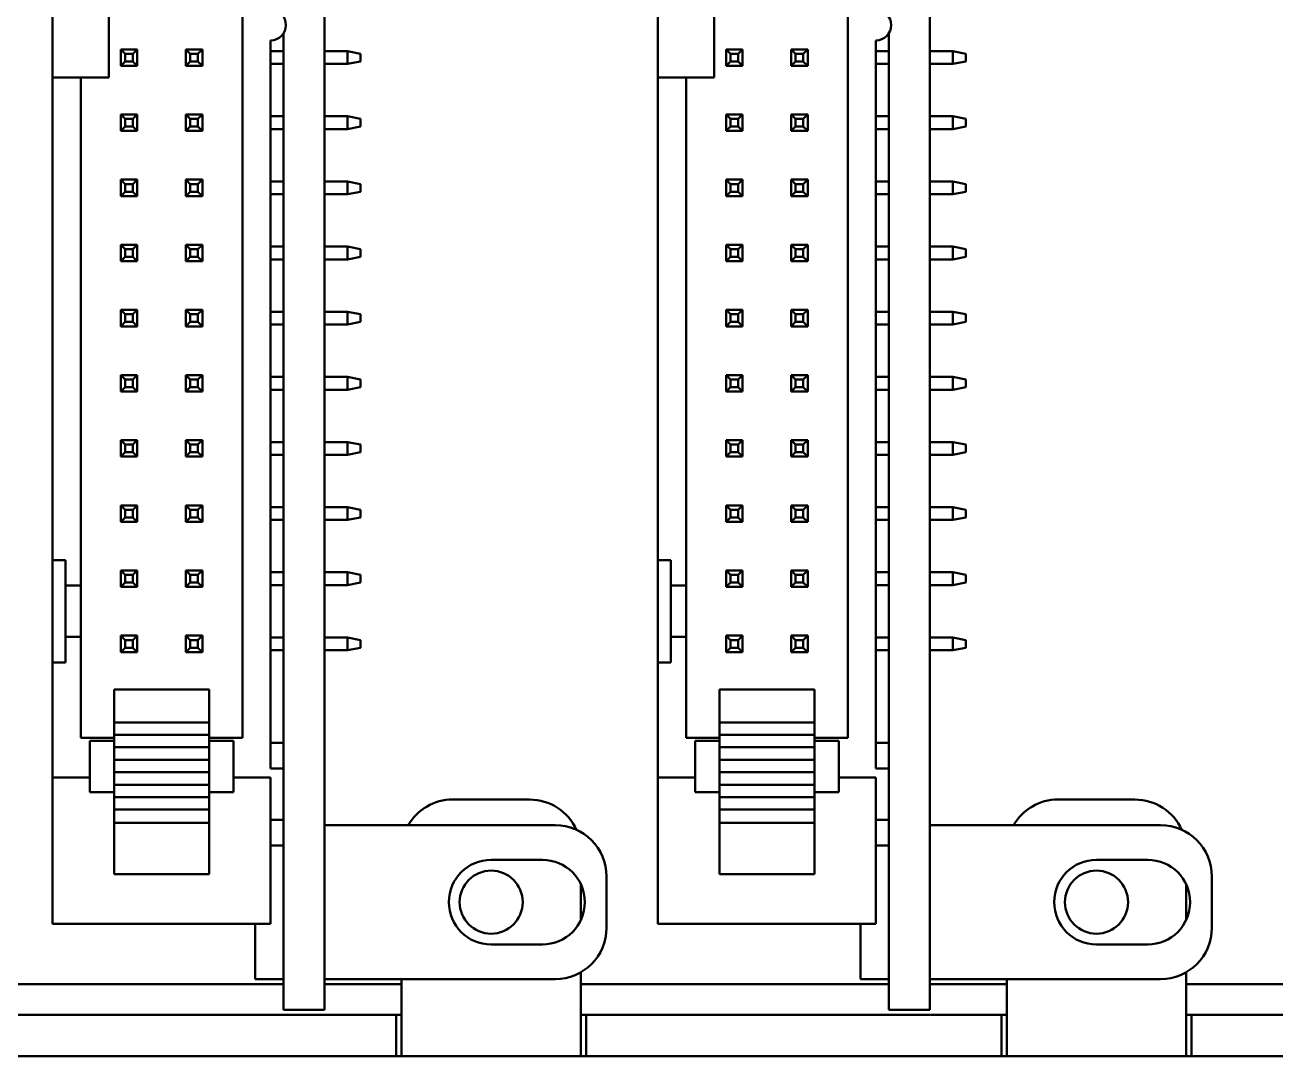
# Model space of a CAD drawing. Header units: millimetres. Extents: x 3100 to 5091, y 868 to 1900.
# Drawn here: x 3394.07 to 3442.8, y 1598.43 to 1638.63 of the extents above; entities that cross this region are included whole.
import ezdxf

# ---------------------------------------------------------------- set-up
doc = ezdxf.new("R2010")
doc.units = ezdxf.units.MM
doc.header["$LTSCALE"] = 1.8
doc.layers.add('외형선(ISO)', color=7, linetype='Continuous', lineweight=50)

msp = doc.modelspace()

# ---------------------------------------------------------------- linework, layer by layer
at = {"layer": '외형선(ISO)'}
for p, q in [((3405.74, 1690.226), (3405.74, 1600.226)), ((3429.34, 1690.226), (3429.34, 1600.226)), ((3402.54, 1664.426), (3402.54, 1612.826)), ((3426.14, 1664.426), (3426.14, 1612.826)), ((3397.34, 1640.676), (3397.34, 1636.576)), ((3420.94, 1640.676), (3420.94, 1636.576)), ((3395.14, 1640.176), (3395.14, 1637.076)), ((3418.74, 1640.176), (3418.74, 1637.076)), ((3403.64, 1638.026), (3403.64, 1612.826)), ((3404.14, 1609.636), (3404.14, 1638.295)), ((3427.24, 1638.026), (3427.24, 1612.826)), ((3427.74, 1609.636), (3427.74, 1638.295)), ((3397.8, 1637.676), (3398.44, 1637.676)), ((3397.97, 1637.506), (3397.8, 1637.676)), ((3397.8, 1637.676), (3397.8, 1637.036)), ((3397.97, 1637.506), (3398.27, 1637.506)), ((3397.97, 1637.206), (3397.97, 1637.506)), ((3398.44, 1637.676), (3398.27, 1637.506)), ((3398.27, 1637.206), (3398.27, 1637.506)), ((3398.44, 1637.036), (3398.44, 1637.676)), ((3400.51, 1637.506), (3400.34, 1637.676)), ((3400.98, 1637.676), (3400.34, 1637.676)), ((3400.34, 1637.676), (3400.34, 1637.036)), ((3400.51, 1637.506), (3400.81, 1637.506)), ((3400.51, 1637.206), (3400.51, 1637.506)), ((3400.98, 1637.676), (3400.81, 1637.506)), ((3400.81, 1637.506), (3400.81, 1637.206)), ((3400.98, 1637.036), (3400.98, 1637.676)), ((3403.64, 1637.606), (3404.14, 1637.606)), ((3405.74, 1637.606), (3406.64, 1637.606)), ((3407.14, 1637.506), (3406.64, 1637.606)), ((3406.64, 1637.106), (3406.64, 1637.606)), ((3407.14, 1637.506), (3407.14, 1637.206)), ((3421.4, 1637.676), (3422.04, 1637.676)), ((3421.57, 1637.506), (3421.4, 1637.676)), ((3421.4, 1637.676), (3421.4, 1637.036)), ((3421.57, 1637.506), (3421.87, 1637.506)), ((3421.57, 1637.206), (3421.57, 1637.506)), ((3422.04, 1637.676), (3421.87, 1637.506)), ((3421.87, 1637.206), (3421.87, 1637.506)), ((3422.04, 1637.036), (3422.04, 1637.676)), ((3424.11, 1637.506), (3423.94, 1637.676)), ((3424.58, 1637.676), (3423.94, 1637.676)), ((3423.94, 1637.676), (3423.94, 1637.036)), ((3424.11, 1637.506), (3424.41, 1637.506)), ((3424.11, 1637.206), (3424.11, 1637.506)), ((3424.58, 1637.676), (3424.41, 1637.506)), ((3424.41, 1637.506), (3424.41, 1637.206)), ((3424.58, 1637.036), (3424.58, 1637.676)), ((3427.24, 1637.606), (3427.74, 1637.606)), ((3429.34, 1637.606), (3430.24, 1637.606)), ((3430.74, 1637.506), (3430.24, 1637.606)), ((3430.24, 1637.106), (3430.24, 1637.606)), ((3430.74, 1637.506), (3430.74, 1637.206)), ((3395.14, 1636.576), (3395.14, 1637.076)), ((3397.97, 1637.206), (3397.8, 1637.036)), ((3397.8, 1637.036), (3398.44, 1637.036)), ((3397.97, 1637.206), (3398.27, 1637.206)), ((3398.44, 1637.036), (3398.27, 1637.206)), ((3400.51, 1637.206), (3400.34, 1637.036)), ((3400.98, 1637.036), (3400.34, 1637.036)), ((3400.51, 1637.206), (3400.81, 1637.206)), ((3400.98, 1637.036), (3400.81, 1637.206)), ((3403.64, 1637.106), (3404.14, 1637.106)), ((3405.74, 1637.106), (3406.64, 1637.106)), ((3406.64, 1637.106), (3407.14, 1637.206)), ((3418.74, 1636.576), (3418.74, 1637.076)), ((3421.57, 1637.206), (3421.4, 1637.036)), ((3421.4, 1637.036), (3422.04, 1637.036)), ((3421.57, 1637.206), (3421.87, 1637.206)), ((3422.04, 1637.036), (3421.87, 1637.206)), ((3424.11, 1637.206), (3423.94, 1637.036)), ((3424.58, 1637.036), (3423.94, 1637.036)), ((3424.11, 1637.206), (3424.41, 1637.206)), ((3424.58, 1637.036), (3424.41, 1637.206)), ((3427.24, 1637.106), (3427.74, 1637.106)), ((3429.34, 1637.106), (3430.24, 1637.106)), ((3430.24, 1637.106), (3430.74, 1637.206)), ((3395.14, 1636.076), (3395.14, 1636.576)), ((3395.14, 1636.576), (3396.24, 1636.576)), ((3396.24, 1636.576), (3397.34, 1636.576)), ((3396.24, 1636.076), (3396.24, 1636.576)), ((3418.74, 1636.076), (3418.74, 1636.576)), ((3418.74, 1636.576), (3419.84, 1636.576)), ((3419.84, 1636.576), (3420.94, 1636.576)), ((3419.84, 1636.076), (3419.84, 1636.576)), ((3395.14, 1636.076), (3395.14, 1617.766)), ((3396.24, 1616.766), (3396.24, 1636.076)), ((3418.74, 1636.076), (3418.74, 1617.766)), ((3419.84, 1616.766), (3419.84, 1636.076)), ((3398.44, 1635.136), (3397.8, 1635.136)), ((3397.97, 1634.966), (3397.8, 1635.136)), ((3397.8, 1635.136), (3397.8, 1634.496)), ((3398.44, 1635.136), (3398.27, 1634.966)), ((3398.44, 1634.496), (3398.44, 1635.136)), ((3400.34, 1634.496), (3400.34, 1635.136)), ((3400.34, 1635.136), (3400.51, 1634.966)), ((3400.98, 1635.136), (3400.34, 1635.136)), ((3400.81, 1634.966), (3400.98, 1635.136)), ((3400.98, 1634.496), (3400.98, 1635.136)), ((3403.64, 1635.066), (3404.14, 1635.066)), ((3405.74, 1635.066), (3406.64, 1635.066)), ((3407.14, 1634.966), (3406.64, 1635.066)), ((3406.64, 1634.566), (3406.64, 1635.066)), ((3422.04, 1635.136), (3421.4, 1635.136)), ((3421.57, 1634.966), (3421.4, 1635.136)), ((3421.4, 1635.136), (3421.4, 1634.496)), ((3422.04, 1635.136), (3421.87, 1634.966)), ((3422.04, 1634.496), (3422.04, 1635.136)), ((3423.94, 1634.496), (3423.94, 1635.136)), ((3423.94, 1635.136), (3424.11, 1634.966)), ((3424.58, 1635.136), (3423.94, 1635.136)), ((3424.41, 1634.966), (3424.58, 1635.136)), ((3424.58, 1634.496), (3424.58, 1635.136)), ((3427.24, 1635.066), (3427.74, 1635.066)), ((3429.34, 1635.066), (3430.24, 1635.066)), ((3430.74, 1634.966), (3430.24, 1635.066)), ((3430.24, 1634.566), (3430.24, 1635.066)), ((3397.97, 1634.666), (3397.8, 1634.496)), ((3397.97, 1634.966), (3398.27, 1634.966)), ((3397.97, 1634.666), (3397.97, 1634.966)), ((3397.97, 1634.666), (3398.27, 1634.666)), ((3398.27, 1634.966), (3398.27, 1634.666)), ((3398.44, 1634.496), (3398.27, 1634.666)), ((3400.51, 1634.666), (3400.34, 1634.496)), ((3400.51, 1634.666), (3400.51, 1634.966)), ((3400.81, 1634.966), (3400.51, 1634.966)), ((3400.51, 1634.666), (3400.81, 1634.666)), ((3400.81, 1634.666), (3400.81, 1634.966)), ((3400.98, 1634.496), (3400.81, 1634.666)), ((3406.64, 1634.566), (3407.14, 1634.666)), ((3407.14, 1634.966), (3407.14, 1634.666)), ((3421.57, 1634.666), (3421.4, 1634.496)), ((3421.57, 1634.966), (3421.87, 1634.966)), ((3421.57, 1634.666), (3421.57, 1634.966)), ((3421.57, 1634.666), (3421.87, 1634.666)), ((3421.87, 1634.966), (3421.87, 1634.666)), ((3422.04, 1634.496), (3421.87, 1634.666)), ((3424.11, 1634.666), (3423.94, 1634.496)), ((3424.11, 1634.666), (3424.11, 1634.966)), ((3424.41, 1634.966), (3424.11, 1634.966)), ((3424.11, 1634.666), (3424.41, 1634.666)), ((3424.41, 1634.666), (3424.41, 1634.966)), ((3424.58, 1634.496), (3424.41, 1634.666)), ((3430.24, 1634.566), (3430.74, 1634.666)), ((3430.74, 1634.966), (3430.74, 1634.666)), ((3397.8, 1634.496), (3398.44, 1634.496)), ((3400.98, 1634.496), (3400.34, 1634.496)), ((3403.64, 1634.566), (3404.14, 1634.566)), ((3405.74, 1634.566), (3406.64, 1634.566)), ((3421.4, 1634.496), (3422.04, 1634.496)), ((3424.58, 1634.496), (3423.94, 1634.496)), ((3427.24, 1634.566), (3427.74, 1634.566)), ((3429.34, 1634.566), (3430.24, 1634.566)), ((3398.44, 1632.596), (3397.8, 1632.596)), ((3397.97, 1632.426), (3397.8, 1632.596)), ((3397.8, 1632.596), (3397.8, 1631.956)), ((3397.97, 1632.426), (3398.27, 1632.426)), ((3397.97, 1632.126), (3397.97, 1632.426)), ((3398.44, 1632.596), (3398.27, 1632.426)), ((3398.27, 1632.426), (3398.27, 1632.126)), ((3398.44, 1631.956), (3398.44, 1632.596)), ((3400.34, 1631.956), (3400.34, 1632.596)), ((3400.34, 1632.596), (3400.51, 1632.426)), ((3400.98, 1632.596), (3400.34, 1632.596)), ((3400.51, 1632.126), (3400.51, 1632.426)), ((3400.81, 1632.426), (3400.51, 1632.426)), ((3400.81, 1632.426), (3400.98, 1632.596)), ((3400.81, 1632.126), (3400.81, 1632.426)), ((3400.98, 1631.956), (3400.98, 1632.596)), ((3403.64, 1632.526), (3404.14, 1632.526)), ((3405.74, 1632.526), (3406.64, 1632.526)), ((3407.14, 1632.426), (3406.64, 1632.526)), ((3406.64, 1632.026), (3406.64, 1632.526)), ((3407.14, 1632.426), (3407.14, 1632.126)), ((3422.04, 1632.596), (3421.4, 1632.596)), ((3421.57, 1632.426), (3421.4, 1632.596)), ((3421.4, 1632.596), (3421.4, 1631.956)), ((3421.57, 1632.426), (3421.87, 1632.426)), ((3421.57, 1632.126), (3421.57, 1632.426)), ((3422.04, 1632.596), (3421.87, 1632.426)), ((3421.87, 1632.426), (3421.87, 1632.126)), ((3422.04, 1631.956), (3422.04, 1632.596)), ((3423.94, 1631.956), (3423.94, 1632.596)), ((3423.94, 1632.596), (3424.11, 1632.426)), ((3424.58, 1632.596), (3423.94, 1632.596)), ((3424.11, 1632.126), (3424.11, 1632.426)), ((3424.41, 1632.426), (3424.11, 1632.426)), ((3424.41, 1632.426), (3424.58, 1632.596)), ((3424.41, 1632.126), (3424.41, 1632.426)), ((3424.58, 1631.956), (3424.58, 1632.596)), ((3427.24, 1632.526), (3427.74, 1632.526)), ((3429.34, 1632.526), (3430.24, 1632.526)), ((3430.74, 1632.426), (3430.24, 1632.526)), ((3430.24, 1632.026), (3430.24, 1632.526)), ((3430.74, 1632.426), (3430.74, 1632.126)), ((3397.97, 1632.126), (3397.8, 1631.956)), ((3397.8, 1631.956), (3398.44, 1631.956)), ((3397.97, 1632.126), (3398.27, 1632.126)), ((3398.44, 1631.956), (3398.27, 1632.126)), ((3400.51, 1632.126), (3400.34, 1631.956)), ((3400.98, 1631.956), (3400.34, 1631.956)), ((3400.51, 1632.126), (3400.81, 1632.126)), ((3400.98, 1631.956), (3400.81, 1632.126)), ((3403.64, 1632.026), (3404.14, 1632.026)), ((3405.74, 1632.026), (3406.64, 1632.026)), ((3406.64, 1632.026), (3407.14, 1632.126)), ((3421.57, 1632.126), (3421.4, 1631.956)), ((3421.4, 1631.956), (3422.04, 1631.956)), ((3421.57, 1632.126), (3421.87, 1632.126)), ((3422.04, 1631.956), (3421.87, 1632.126)), ((3424.11, 1632.126), (3423.94, 1631.956)), ((3424.58, 1631.956), (3423.94, 1631.956)), ((3424.11, 1632.126), (3424.41, 1632.126)), ((3424.58, 1631.956), (3424.41, 1632.126)), ((3427.24, 1632.026), (3427.74, 1632.026)), ((3429.34, 1632.026), (3430.24, 1632.026)), ((3430.24, 1632.026), (3430.74, 1632.126)), ((3398.44, 1630.056), (3397.8, 1630.056)), ((3397.97, 1629.886), (3397.8, 1630.056)), ((3397.8, 1630.056), (3397.8, 1629.416)), ((3397.97, 1629.886), (3398.27, 1629.886)), ((3397.97, 1629.586), (3397.97, 1629.886)), ((3398.44, 1630.056), (3398.27, 1629.886)), ((3398.27, 1629.886), (3398.27, 1629.586)), ((3398.44, 1629.416), (3398.44, 1630.056)), ((3400.34, 1629.416), (3400.34, 1630.056)), ((3400.34, 1630.056), (3400.51, 1629.886)), ((3400.98, 1630.056), (3400.34, 1630.056)), ((3400.51, 1629.586), (3400.51, 1629.886)), ((3400.81, 1629.886), (3400.51, 1629.886)), ((3400.81, 1629.886), (3400.98, 1630.056)), ((3400.81, 1629.586), (3400.81, 1629.886)), ((3400.98, 1629.416), (3400.98, 1630.056)), ((3403.64, 1629.986), (3404.14, 1629.986)), ((3405.74, 1629.986), (3406.64, 1629.986)), ((3407.14, 1629.886), (3406.64, 1629.986)), ((3406.64, 1629.486), (3406.64, 1629.986)), ((3407.14, 1629.886), (3407.14, 1629.586)), ((3422.04, 1630.056), (3421.4, 1630.056)), ((3421.57, 1629.886), (3421.4, 1630.056)), ((3421.4, 1630.056), (3421.4, 1629.416)), ((3421.57, 1629.886), (3421.87, 1629.886)), ((3421.57, 1629.586), (3421.57, 1629.886)), ((3422.04, 1630.056), (3421.87, 1629.886)), ((3421.87, 1629.886), (3421.87, 1629.586)), ((3422.04, 1629.416), (3422.04, 1630.056)), ((3423.94, 1629.416), (3423.94, 1630.056)), ((3423.94, 1630.056), (3424.11, 1629.886)), ((3424.58, 1630.056), (3423.94, 1630.056)), ((3424.11, 1629.586), (3424.11, 1629.886)), ((3424.41, 1629.886), (3424.11, 1629.886)), ((3424.41, 1629.886), (3424.58, 1630.056)), ((3424.41, 1629.586), (3424.41, 1629.886)), ((3424.58, 1629.416), (3424.58, 1630.056)), ((3427.24, 1629.986), (3427.74, 1629.986)), ((3429.34, 1629.986), (3430.24, 1629.986)), ((3430.74, 1629.886), (3430.24, 1629.986)), ((3430.24, 1629.486), (3430.24, 1629.986)), ((3430.74, 1629.886), (3430.74, 1629.586)), ((3397.97, 1629.586), (3397.8, 1629.416)), ((3397.8, 1629.416), (3398.44, 1629.416)), ((3397.97, 1629.586), (3398.27, 1629.586)), ((3398.44, 1629.416), (3398.27, 1629.586)), ((3400.51, 1629.586), (3400.34, 1629.416)), ((3400.98, 1629.416), (3400.34, 1629.416)), ((3400.51, 1629.586), (3400.81, 1629.586)), ((3400.98, 1629.416), (3400.81, 1629.586)), ((3403.64, 1629.486), (3404.14, 1629.486)), ((3405.74, 1629.486), (3406.64, 1629.486)), ((3406.64, 1629.486), (3407.14, 1629.586)), ((3421.57, 1629.586), (3421.4, 1629.416)), ((3421.4, 1629.416), (3422.04, 1629.416)), ((3421.57, 1629.586), (3421.87, 1629.586)), ((3422.04, 1629.416), (3421.87, 1629.586)), ((3424.11, 1629.586), (3423.94, 1629.416)), ((3424.58, 1629.416), (3423.94, 1629.416)), ((3424.11, 1629.586), (3424.41, 1629.586)), ((3424.58, 1629.416), (3424.41, 1629.586)), ((3427.24, 1629.486), (3427.74, 1629.486)), ((3429.34, 1629.486), (3430.24, 1629.486)), ((3430.24, 1629.486), (3430.74, 1629.586)), ((3398.44, 1627.516), (3397.8, 1627.516)), ((3397.97, 1627.346), (3397.8, 1627.516)), ((3397.8, 1627.516), (3397.8, 1626.876)), ((3397.97, 1627.346), (3398.27, 1627.346)), ((3397.97, 1627.046), (3397.97, 1627.346)), ((3398.44, 1627.516), (3398.27, 1627.346)), ((3398.27, 1627.346), (3398.27, 1627.046)), ((3398.44, 1626.876), (3398.44, 1627.516)), ((3400.34, 1626.876), (3400.34, 1627.516)), ((3400.34, 1627.516), (3400.51, 1627.346)), ((3400.98, 1627.516), (3400.34, 1627.516)), ((3400.51, 1627.046), (3400.51, 1627.346)), ((3400.81, 1627.346), (3400.51, 1627.346)), ((3400.81, 1627.346), (3400.98, 1627.516)), ((3400.81, 1627.046), (3400.81, 1627.346)), ((3400.98, 1626.876), (3400.98, 1627.516)), ((3403.64, 1627.446), (3404.14, 1627.446)), ((3405.74, 1627.446), (3406.64, 1627.446)), ((3407.14, 1627.346), (3406.64, 1627.446)), ((3406.64, 1626.946), (3406.64, 1627.446)), ((3407.14, 1627.346), (3407.14, 1627.046)), ((3422.04, 1627.516), (3421.4, 1627.516)), ((3421.57, 1627.346), (3421.4, 1627.516)), ((3421.4, 1627.516), (3421.4, 1626.876)), ((3421.57, 1627.346), (3421.87, 1627.346)), ((3421.57, 1627.046), (3421.57, 1627.346)), ((3422.04, 1627.516), (3421.87, 1627.346)), ((3421.87, 1627.346), (3421.87, 1627.046)), ((3422.04, 1626.876), (3422.04, 1627.516)), ((3423.94, 1626.876), (3423.94, 1627.516)), ((3423.94, 1627.516), (3424.11, 1627.346)), ((3424.58, 1627.516), (3423.94, 1627.516)), ((3424.11, 1627.046), (3424.11, 1627.346)), ((3424.41, 1627.346), (3424.11, 1627.346)), ((3424.41, 1627.346), (3424.58, 1627.516)), ((3424.41, 1627.046), (3424.41, 1627.346)), ((3424.58, 1626.876), (3424.58, 1627.516)), ((3427.24, 1627.446), (3427.74, 1627.446)), ((3429.34, 1627.446), (3430.24, 1627.446)), ((3430.74, 1627.346), (3430.24, 1627.446)), ((3430.24, 1626.946), (3430.24, 1627.446)), ((3430.74, 1627.346), (3430.74, 1627.046)), ((3397.97, 1627.046), (3397.8, 1626.876)), ((3397.8, 1626.876), (3398.44, 1626.876)), ((3397.97, 1627.046), (3398.27, 1627.046)), ((3398.44, 1626.876), (3398.27, 1627.046)), ((3400.51, 1627.046), (3400.34, 1626.876)), ((3400.98, 1626.876), (3400.34, 1626.876)), ((3400.51, 1627.046), (3400.81, 1627.046)), ((3400.98, 1626.876), (3400.81, 1627.046)), ((3403.64, 1626.946), (3404.14, 1626.946)), ((3405.74, 1626.946), (3406.64, 1626.946)), ((3406.64, 1626.946), (3407.14, 1627.046)), ((3421.57, 1627.046), (3421.4, 1626.876)), ((3421.4, 1626.876), (3422.04, 1626.876)), ((3421.57, 1627.046), (3421.87, 1627.046)), ((3422.04, 1626.876), (3421.87, 1627.046)), ((3424.11, 1627.046), (3423.94, 1626.876)), ((3424.58, 1626.876), (3423.94, 1626.876)), ((3424.11, 1627.046), (3424.41, 1627.046)), ((3424.58, 1626.876), (3424.41, 1627.046)), ((3427.24, 1626.946), (3427.74, 1626.946)), ((3429.34, 1626.946), (3430.24, 1626.946)), ((3430.24, 1626.946), (3430.74, 1627.046)), ((3398.44, 1624.976), (3397.8, 1624.976)), ((3397.97, 1624.806), (3397.8, 1624.976)), ((3397.8, 1624.976), (3397.8, 1624.336)), ((3398.44, 1624.976), (3398.27, 1624.806)), ((3398.44, 1624.336), (3398.44, 1624.976)), ((3400.34, 1624.336), (3400.34, 1624.976)), ((3400.34, 1624.976), (3400.51, 1624.806)), ((3400.98, 1624.976), (3400.34, 1624.976)), ((3400.81, 1624.806), (3400.98, 1624.976)), ((3400.98, 1624.336), (3400.98, 1624.976)), ((3403.64, 1624.906), (3404.14, 1624.906)), ((3405.74, 1624.906), (3406.64, 1624.906)), ((3407.14, 1624.806), (3406.64, 1624.906)), ((3406.64, 1624.406), (3406.64, 1624.906)), ((3422.04, 1624.976), (3421.4, 1624.976)), ((3421.57, 1624.806), (3421.4, 1624.976)), ((3421.4, 1624.976), (3421.4, 1624.336)), ((3422.04, 1624.976), (3421.87, 1624.806)), ((3422.04, 1624.336), (3422.04, 1624.976)), ((3423.94, 1624.336), (3423.94, 1624.976)), ((3423.94, 1624.976), (3424.11, 1624.806)), ((3424.58, 1624.976), (3423.94, 1624.976)), ((3424.41, 1624.806), (3424.58, 1624.976)), ((3424.58, 1624.336), (3424.58, 1624.976)), ((3427.24, 1624.906), (3427.74, 1624.906)), ((3429.34, 1624.906), (3430.24, 1624.906)), ((3430.74, 1624.806), (3430.24, 1624.906)), ((3430.24, 1624.406), (3430.24, 1624.906)), ((3397.97, 1624.506), (3397.8, 1624.336)), ((3397.97, 1624.806), (3398.27, 1624.806)), ((3397.97, 1624.506), (3397.97, 1624.806)), ((3397.97, 1624.506), (3398.27, 1624.506)), ((3398.27, 1624.806), (3398.27, 1624.506)), ((3398.44, 1624.336), (3398.27, 1624.506)), ((3400.51, 1624.506), (3400.34, 1624.336)), ((3400.51, 1624.506), (3400.51, 1624.806)), ((3400.81, 1624.806), (3400.51, 1624.806)), ((3400.51, 1624.506), (3400.81, 1624.506)), ((3400.81, 1624.506), (3400.81, 1624.806)), ((3400.98, 1624.336), (3400.81, 1624.506)), ((3403.64, 1624.406), (3404.14, 1624.406)), ((3405.74, 1624.406), (3406.64, 1624.406)), ((3406.64, 1624.406), (3407.14, 1624.506)), ((3407.14, 1624.806), (3407.14, 1624.506)), ((3421.57, 1624.506), (3421.4, 1624.336)), ((3421.57, 1624.806), (3421.87, 1624.806)), ((3421.57, 1624.506), (3421.57, 1624.806)), ((3421.57, 1624.506), (3421.87, 1624.506)), ((3421.87, 1624.806), (3421.87, 1624.506)), ((3422.04, 1624.336), (3421.87, 1624.506)), ((3424.11, 1624.506), (3423.94, 1624.336)), ((3424.11, 1624.506), (3424.11, 1624.806)), ((3424.41, 1624.806), (3424.11, 1624.806)), ((3424.11, 1624.506), (3424.41, 1624.506)), ((3424.41, 1624.506), (3424.41, 1624.806)), ((3424.58, 1624.336), (3424.41, 1624.506)), ((3427.24, 1624.406), (3427.74, 1624.406)), ((3429.34, 1624.406), (3430.24, 1624.406)), ((3430.24, 1624.406), (3430.74, 1624.506)), ((3430.74, 1624.806), (3430.74, 1624.506)), ((3397.8, 1624.336), (3398.44, 1624.336)), ((3400.98, 1624.336), (3400.34, 1624.336)), ((3421.4, 1624.336), (3422.04, 1624.336)), ((3424.58, 1624.336), (3423.94, 1624.336)), ((3398.44, 1622.436), (3397.8, 1622.436)), ((3397.97, 1622.266), (3397.8, 1622.436)), ((3397.8, 1622.436), (3397.8, 1621.796)), ((3398.44, 1622.436), (3398.27, 1622.266)), ((3398.44, 1621.796), (3398.44, 1622.436)), ((3400.34, 1621.796), (3400.34, 1622.436)), ((3400.34, 1622.436), (3400.51, 1622.266)), ((3400.98, 1622.436), (3400.34, 1622.436)), ((3400.81, 1622.266), (3400.98, 1622.436)), ((3400.98, 1621.796), (3400.98, 1622.436)), ((3422.04, 1622.436), (3421.4, 1622.436)), ((3421.57, 1622.266), (3421.4, 1622.436)), ((3421.4, 1622.436), (3421.4, 1621.796)), ((3422.04, 1622.436), (3421.87, 1622.266)), ((3422.04, 1621.796), (3422.04, 1622.436)), ((3423.94, 1621.796), (3423.94, 1622.436)), ((3423.94, 1622.436), (3424.11, 1622.266)), ((3424.58, 1622.436), (3423.94, 1622.436)), ((3424.41, 1622.266), (3424.58, 1622.436)), ((3424.58, 1621.796), (3424.58, 1622.436)), ((3397.97, 1621.966), (3397.8, 1621.796)), ((3397.97, 1622.266), (3398.27, 1622.266)), ((3397.97, 1621.966), (3397.97, 1622.266)), ((3397.97, 1621.966), (3398.27, 1621.966)), ((3398.27, 1622.266), (3398.27, 1621.966)), ((3398.44, 1621.796), (3398.27, 1621.966)), ((3400.51, 1621.966), (3400.34, 1621.796)), ((3400.51, 1621.966), (3400.51, 1622.266)), ((3400.81, 1622.266), (3400.51, 1622.266)), ((3400.51, 1621.966), (3400.81, 1621.966)), ((3400.81, 1621.966), (3400.81, 1622.266)), ((3400.98, 1621.796), (3400.81, 1621.966)), ((3403.64, 1622.366), (3404.14, 1622.366)), ((3405.74, 1622.366), (3406.64, 1622.366)), ((3407.14, 1622.266), (3406.64, 1622.366)), ((3406.64, 1621.866), (3406.64, 1622.366)), ((3406.64, 1621.866), (3407.14, 1621.966)), ((3407.14, 1622.266), (3407.14, 1621.966)), ((3421.57, 1621.966), (3421.4, 1621.796)), ((3421.57, 1622.266), (3421.87, 1622.266)), ((3421.57, 1621.966), (3421.57, 1622.266)), ((3421.57, 1621.966), (3421.87, 1621.966)), ((3421.87, 1622.266), (3421.87, 1621.966)), ((3422.04, 1621.796), (3421.87, 1621.966)), ((3424.11, 1621.966), (3423.94, 1621.796)), ((3424.11, 1621.966), (3424.11, 1622.266)), ((3424.41, 1622.266), (3424.11, 1622.266)), ((3424.11, 1621.966), (3424.41, 1621.966)), ((3424.41, 1621.966), (3424.41, 1622.266)), ((3424.58, 1621.796), (3424.41, 1621.966)), ((3427.24, 1622.366), (3427.74, 1622.366)), ((3429.34, 1622.366), (3430.24, 1622.366)), ((3430.74, 1622.266), (3430.24, 1622.366)), ((3430.24, 1621.866), (3430.24, 1622.366)), ((3430.24, 1621.866), (3430.74, 1621.966)), ((3430.74, 1622.266), (3430.74, 1621.966)), ((3397.8, 1621.796), (3398.44, 1621.796)), ((3400.98, 1621.796), (3400.34, 1621.796)), ((3403.64, 1621.866), (3404.14, 1621.866)), ((3405.74, 1621.866), (3406.64, 1621.866)), ((3421.4, 1621.796), (3422.04, 1621.796)), ((3424.58, 1621.796), (3423.94, 1621.796)), ((3427.24, 1621.866), (3427.74, 1621.866)), ((3429.34, 1621.866), (3430.24, 1621.866)), ((3398.44, 1619.896), (3397.8, 1619.896)), ((3397.97, 1619.726), (3397.8, 1619.896)), ((3397.8, 1619.896), (3397.8, 1619.256)), ((3397.97, 1619.726), (3398.27, 1619.726)), ((3397.97, 1619.426), (3397.97, 1619.726)), ((3398.44, 1619.896), (3398.27, 1619.726)), ((3398.27, 1619.726), (3398.27, 1619.426)), ((3398.44, 1619.256), (3398.44, 1619.896)), ((3400.34, 1619.256), (3400.34, 1619.896)), ((3400.34, 1619.896), (3400.51, 1619.726)), ((3400.98, 1619.896), (3400.34, 1619.896)), ((3400.51, 1619.426), (3400.51, 1619.726)), ((3400.81, 1619.726), (3400.51, 1619.726)), ((3400.81, 1619.726), (3400.98, 1619.896)), ((3400.81, 1619.426), (3400.81, 1619.726)), ((3400.98, 1619.256), (3400.98, 1619.896)), ((3403.64, 1619.826), (3404.14, 1619.826)), ((3405.74, 1619.826), (3406.64, 1619.826)), ((3407.14, 1619.726), (3406.64, 1619.826)), ((3406.64, 1619.326), (3406.64, 1619.826)), ((3407.14, 1619.726), (3407.14, 1619.426)), ((3422.04, 1619.896), (3421.4, 1619.896)), ((3421.57, 1619.726), (3421.4, 1619.896)), ((3421.4, 1619.896), (3421.4, 1619.256)), ((3421.57, 1619.726), (3421.87, 1619.726)), ((3421.57, 1619.426), (3421.57, 1619.726)), ((3422.04, 1619.896), (3421.87, 1619.726)), ((3421.87, 1619.726), (3421.87, 1619.426)), ((3422.04, 1619.256), (3422.04, 1619.896)), ((3423.94, 1619.256), (3423.94, 1619.896)), ((3423.94, 1619.896), (3424.11, 1619.726)), ((3424.58, 1619.896), (3423.94, 1619.896)), ((3424.11, 1619.426), (3424.11, 1619.726)), ((3424.41, 1619.726), (3424.11, 1619.726)), ((3424.41, 1619.726), (3424.58, 1619.896)), ((3424.41, 1619.426), (3424.41, 1619.726)), ((3424.58, 1619.256), (3424.58, 1619.896)), ((3427.24, 1619.826), (3427.74, 1619.826)), ((3429.34, 1619.826), (3430.24, 1619.826)), ((3430.74, 1619.726), (3430.24, 1619.826)), ((3430.24, 1619.326), (3430.24, 1619.826)), ((3430.74, 1619.726), (3430.74, 1619.426)), ((3397.97, 1619.426), (3397.8, 1619.256)), ((3397.8, 1619.256), (3398.44, 1619.256)), ((3397.97, 1619.426), (3398.27, 1619.426)), ((3398.44, 1619.256), (3398.27, 1619.426)), ((3400.51, 1619.426), (3400.34, 1619.256)), ((3400.98, 1619.256), (3400.34, 1619.256)), ((3400.51, 1619.426), (3400.81, 1619.426)), ((3400.98, 1619.256), (3400.81, 1619.426)), ((3403.64, 1619.326), (3404.14, 1619.326)), ((3405.74, 1619.326), (3406.64, 1619.326)), ((3406.64, 1619.326), (3407.14, 1619.426)), ((3421.57, 1619.426), (3421.4, 1619.256)), ((3421.4, 1619.256), (3422.04, 1619.256)), ((3421.57, 1619.426), (3421.87, 1619.426)), ((3422.04, 1619.256), (3421.87, 1619.426)), ((3424.11, 1619.426), (3423.94, 1619.256)), ((3424.58, 1619.256), (3423.94, 1619.256)), ((3424.11, 1619.426), (3424.41, 1619.426)), ((3424.58, 1619.256), (3424.41, 1619.426)), ((3427.24, 1619.326), (3427.74, 1619.326)), ((3429.34, 1619.326), (3430.24, 1619.326)), ((3430.24, 1619.326), (3430.74, 1619.426)), ((3395.14, 1613.766), (3395.14, 1617.766)), ((3395.14, 1617.766), (3395.64, 1617.766)), ((3395.64, 1617.766), (3395.64, 1616.766)), ((3418.74, 1613.766), (3418.74, 1617.766)), ((3418.74, 1617.766), (3419.24, 1617.766)), ((3419.24, 1617.766), (3419.24, 1616.766)), ((3397.97, 1617.186), (3397.8, 1617.356)), ((3398.44, 1617.356), (3397.8, 1617.356)), ((3397.8, 1617.356), (3397.8, 1616.716)), ((3397.97, 1617.186), (3398.27, 1617.186)), ((3397.97, 1616.886), (3397.97, 1617.186)), ((3398.27, 1617.186), (3398.44, 1617.356)), ((3398.27, 1617.186), (3398.27, 1616.886)), ((3398.44, 1616.716), (3398.44, 1617.356)), ((3400.51, 1617.186), (3400.34, 1617.356)), ((3400.34, 1616.716), (3400.34, 1617.356)), ((3400.98, 1617.356), (3400.34, 1617.356)), ((3400.51, 1616.886), (3400.51, 1617.186)), ((3400.51, 1617.186), (3400.81, 1617.186)), ((3400.98, 1617.356), (3400.81, 1617.186)), ((3400.81, 1616.886), (3400.81, 1617.186)), ((3400.98, 1616.716), (3400.98, 1617.356)), ((3403.64, 1617.286), (3404.14, 1617.286)), ((3405.74, 1617.286), (3406.64, 1617.286)), ((3407.14, 1617.186), (3406.64, 1617.286)), ((3406.64, 1616.786), (3406.64, 1617.286)), ((3407.14, 1617.186), (3407.14, 1616.886)), ((3421.57, 1617.186), (3421.4, 1617.356)), ((3422.04, 1617.356), (3421.4, 1617.356)), ((3421.4, 1617.356), (3421.4, 1616.716)), ((3421.57, 1617.186), (3421.87, 1617.186)), ((3421.57, 1616.886), (3421.57, 1617.186)), ((3421.87, 1617.186), (3422.04, 1617.356)), ((3421.87, 1617.186), (3421.87, 1616.886)), ((3422.04, 1616.716), (3422.04, 1617.356)), ((3424.11, 1617.186), (3423.94, 1617.356)), ((3423.94, 1616.716), (3423.94, 1617.356)), ((3424.58, 1617.356), (3423.94, 1617.356)), ((3424.11, 1616.886), (3424.11, 1617.186)), ((3424.11, 1617.186), (3424.41, 1617.186)), ((3424.58, 1617.356), (3424.41, 1617.186)), ((3424.41, 1616.886), (3424.41, 1617.186)), ((3424.58, 1616.716), (3424.58, 1617.356)), ((3427.24, 1617.286), (3427.74, 1617.286)), ((3429.34, 1617.286), (3430.24, 1617.286)), ((3430.74, 1617.186), (3430.24, 1617.286)), ((3430.24, 1616.786), (3430.24, 1617.286)), ((3430.74, 1617.186), (3430.74, 1616.886)), ((3395.64, 1616.766), (3396.24, 1616.766)), ((3395.64, 1614.766), (3395.64, 1616.766)), ((3396.24, 1614.766), (3396.24, 1616.766)), ((3397.97, 1616.886), (3397.8, 1616.716)), ((3398.44, 1616.716), (3397.8, 1616.716)), ((3397.97, 1616.886), (3398.27, 1616.886)), ((3398.44, 1616.716), (3398.27, 1616.886)), ((3400.51, 1616.886), (3400.34, 1616.716)), ((3400.98, 1616.716), (3400.34, 1616.716)), ((3400.81, 1616.886), (3400.51, 1616.886)), ((3400.81, 1616.886), (3400.98, 1616.716)), ((3403.64, 1616.786), (3404.14, 1616.786)), ((3405.74, 1616.786), (3406.64, 1616.786)), ((3406.64, 1616.786), (3407.14, 1616.886)), ((3419.24, 1616.766), (3419.84, 1616.766)), ((3419.24, 1614.766), (3419.24, 1616.766)), ((3419.84, 1614.766), (3419.84, 1616.766)), ((3421.57, 1616.886), (3421.4, 1616.716)), ((3422.04, 1616.716), (3421.4, 1616.716)), ((3421.57, 1616.886), (3421.87, 1616.886)), ((3422.04, 1616.716), (3421.87, 1616.886)), ((3424.11, 1616.886), (3423.94, 1616.716)), ((3424.58, 1616.716), (3423.94, 1616.716)), ((3424.41, 1616.886), (3424.11, 1616.886)), ((3424.41, 1616.886), (3424.58, 1616.716)), ((3427.24, 1616.786), (3427.74, 1616.786)), ((3429.34, 1616.786), (3430.24, 1616.786)), ((3430.24, 1616.786), (3430.74, 1616.886)), ((3395.64, 1614.766), (3395.64, 1613.766)), ((3396.24, 1614.766), (3395.64, 1614.766)), ((3396.24, 1612.826), (3396.24, 1614.766)), ((3397.8, 1614.816), (3397.97, 1614.646)), ((3398.44, 1614.816), (3397.8, 1614.816)), ((3397.8, 1614.816), (3397.8, 1614.176)), ((3397.97, 1614.346), (3397.97, 1614.646)), ((3398.27, 1614.646), (3397.97, 1614.646)), ((3398.27, 1614.646), (3398.44, 1614.816)), ((3398.27, 1614.346), (3398.27, 1614.646)), ((3398.44, 1614.176), (3398.44, 1614.816)), ((3400.51, 1614.646), (3400.34, 1614.816)), ((3400.34, 1614.176), (3400.34, 1614.816)), ((3400.98, 1614.816), (3400.34, 1614.816)), ((3400.51, 1614.346), (3400.51, 1614.646)), ((3400.51, 1614.646), (3400.81, 1614.646)), ((3400.98, 1614.816), (3400.81, 1614.646)), ((3400.81, 1614.346), (3400.81, 1614.646)), ((3400.98, 1614.176), (3400.98, 1614.816)), ((3403.64, 1614.746), (3404.14, 1614.746)), ((3405.74, 1614.746), (3406.64, 1614.746)), ((3407.14, 1614.646), (3406.64, 1614.746)), ((3406.64, 1614.246), (3406.64, 1614.746)), ((3407.14, 1614.646), (3407.14, 1614.346)), ((3419.24, 1614.766), (3419.24, 1613.766)), ((3419.84, 1614.766), (3419.24, 1614.766)), ((3419.84, 1612.826), (3419.84, 1614.766)), ((3421.4, 1614.816), (3421.57, 1614.646)), ((3422.04, 1614.816), (3421.4, 1614.816)), ((3421.4, 1614.816), (3421.4, 1614.176)), ((3421.57, 1614.346), (3421.57, 1614.646)), ((3421.87, 1614.646), (3421.57, 1614.646)), ((3421.87, 1614.646), (3422.04, 1614.816)), ((3421.87, 1614.346), (3421.87, 1614.646)), ((3422.04, 1614.176), (3422.04, 1614.816)), ((3424.11, 1614.646), (3423.94, 1614.816)), ((3423.94, 1614.176), (3423.94, 1614.816)), ((3424.58, 1614.816), (3423.94, 1614.816)), ((3424.11, 1614.346), (3424.11, 1614.646)), ((3424.11, 1614.646), (3424.41, 1614.646)), ((3424.58, 1614.816), (3424.41, 1614.646)), ((3424.41, 1614.346), (3424.41, 1614.646)), ((3424.58, 1614.176), (3424.58, 1614.816)), ((3427.24, 1614.746), (3427.74, 1614.746)), ((3429.34, 1614.746), (3430.24, 1614.746)), ((3430.74, 1614.646), (3430.24, 1614.746)), ((3430.24, 1614.246), (3430.24, 1614.746)), ((3430.74, 1614.646), (3430.74, 1614.346)), ((3397.97, 1614.346), (3397.8, 1614.176)), ((3398.44, 1614.176), (3397.8, 1614.176)), ((3397.97, 1614.346), (3398.27, 1614.346)), ((3398.44, 1614.176), (3398.27, 1614.346)), ((3400.51, 1614.346), (3400.34, 1614.176)), ((3400.98, 1614.176), (3400.34, 1614.176)), ((3400.81, 1614.346), (3400.51, 1614.346)), ((3400.81, 1614.346), (3400.98, 1614.176)), ((3403.64, 1614.246), (3404.14, 1614.246)), ((3405.74, 1614.246), (3406.64, 1614.246)), ((3406.64, 1614.246), (3407.14, 1614.346)), ((3421.57, 1614.346), (3421.4, 1614.176)), ((3422.04, 1614.176), (3421.4, 1614.176)), ((3421.57, 1614.346), (3421.87, 1614.346)), ((3422.04, 1614.176), (3421.87, 1614.346)), ((3424.11, 1614.346), (3423.94, 1614.176)), ((3424.58, 1614.176), (3423.94, 1614.176)), ((3424.41, 1614.346), (3424.11, 1614.346)), ((3424.41, 1614.346), (3424.58, 1614.176)), ((3427.24, 1614.246), (3427.74, 1614.246)), ((3429.34, 1614.246), (3430.24, 1614.246)), ((3430.24, 1614.246), (3430.74, 1614.346)), ((3395.14, 1613.766), (3395.14, 1612.826)), ((3395.64, 1613.766), (3395.14, 1613.766)), ((3418.74, 1613.766), (3418.74, 1612.826)), ((3419.24, 1613.766), (3418.74, 1613.766)), ((3395.14, 1611.854), (3395.14, 1612.826)), ((3396.24, 1611.854), (3396.24, 1612.826)), ((3397.54, 1612.712), (3397.54, 1612.53)), ((3401.24, 1612.712), (3397.54, 1612.712)), ((3401.24, 1612.712), (3401.24, 1612.53)), ((3402.54, 1611.854), (3402.54, 1612.826)), ((3403.64, 1611.854), (3403.64, 1612.826)), ((3418.74, 1611.854), (3418.74, 1612.826)), ((3419.84, 1611.854), (3419.84, 1612.826)), ((3421.14, 1612.712), (3421.14, 1612.53)), ((3424.84, 1612.712), (3421.14, 1612.712)), ((3424.84, 1612.712), (3424.84, 1612.53)), ((3426.14, 1611.854), (3426.14, 1612.826)), ((3427.24, 1611.854), (3427.24, 1612.826)), ((3397.54, 1611.436), (3397.54, 1612.53)), ((3401.24, 1612.53), (3401.24, 1611.436)), ((3421.14, 1611.436), (3421.14, 1612.53)), ((3424.84, 1612.53), (3424.84, 1611.436)), ((3395.14, 1611.313), (3395.14, 1611.854)), ((3396.24, 1611.313), (3396.24, 1611.854)), ((3402.54, 1611.313), (3402.54, 1611.854)), ((3403.64, 1611.313), (3403.64, 1611.854)), ((3418.74, 1611.313), (3418.74, 1611.854)), ((3419.84, 1611.313), (3419.84, 1611.854)), ((3426.14, 1611.313), (3426.14, 1611.854)), ((3427.24, 1611.313), (3427.24, 1611.854)), ((3395.14, 1610.826), (3395.14, 1611.313)), ((3396.24, 1610.826), (3396.24, 1611.313)), ((3397.54, 1610.95), (3397.54, 1611.436)), ((3397.54, 1611.436), (3401.24, 1611.436)), ((3401.24, 1611.436), (3401.24, 1610.95)), ((3402.54, 1610.826), (3402.54, 1611.313)), ((3403.64, 1610.826), (3403.64, 1611.313)), ((3418.74, 1610.826), (3418.74, 1611.313)), ((3419.84, 1610.826), (3419.84, 1611.313)), ((3421.14, 1610.95), (3421.14, 1611.436)), ((3421.14, 1611.436), (3424.84, 1611.436)), ((3424.84, 1611.436), (3424.84, 1610.95)), ((3426.14, 1610.826), (3426.14, 1611.313)), ((3427.24, 1610.826), (3427.24, 1611.313)), ((3395.14, 1609.286), (3395.14, 1610.826)), ((3396.24, 1610.826), (3397.54, 1610.826)), ((3396.59, 1610.712), (3396.59, 1610.112)), ((3397.54, 1610.712), (3396.59, 1610.712)), ((3397.54, 1610.464), (3397.54, 1610.95)), ((3397.54, 1610.95), (3401.24, 1610.95)), ((3401.24, 1610.95), (3401.24, 1610.464)), ((3401.24, 1610.826), (3402.54, 1610.826)), ((3402.19, 1610.712), (3401.24, 1610.712)), ((3402.19, 1610.712), (3402.19, 1610.112)), ((3403.64, 1610.826), (3403.64, 1609.636)), ((3418.74, 1609.286), (3418.74, 1610.826)), ((3419.84, 1610.826), (3421.14, 1610.826)), ((3420.19, 1610.712), (3420.19, 1610.112)), ((3421.14, 1610.712), (3420.19, 1610.712)), ((3421.14, 1610.464), (3421.14, 1610.95)), ((3421.14, 1610.95), (3424.84, 1610.95)), ((3424.84, 1610.95), (3424.84, 1610.464)), ((3424.84, 1610.826), (3426.14, 1610.826)), ((3425.79, 1610.712), (3424.84, 1610.712)), ((3425.79, 1610.712), (3425.79, 1610.112)), ((3427.24, 1610.826), (3427.24, 1609.636)), ((3397.54, 1609.978), (3397.54, 1610.464)), ((3397.54, 1610.464), (3401.24, 1610.464)), ((3401.24, 1610.464), (3401.24, 1609.978)), ((3404.14, 1610.636), (3403.64, 1610.636)), ((3421.14, 1609.978), (3421.14, 1610.464)), ((3421.14, 1610.464), (3424.84, 1610.464)), ((3424.84, 1610.464), (3424.84, 1609.978)), ((3427.74, 1610.636), (3427.24, 1610.636)), ((3396.59, 1610.112), (3396.59, 1609.312)), ((3397.54, 1609.492), (3397.54, 1609.978)), ((3397.54, 1609.978), (3401.24, 1609.978)), ((3401.24, 1609.978), (3401.24, 1609.492)), ((3402.19, 1609.312), (3402.19, 1610.112)), ((3420.19, 1610.112), (3420.19, 1609.312)), ((3421.14, 1609.492), (3421.14, 1609.978)), ((3421.14, 1609.978), (3424.84, 1609.978)), ((3424.84, 1609.978), (3424.84, 1609.492)), ((3425.79, 1609.312), (3425.79, 1610.112)), ((3395.14, 1608.786), (3395.14, 1609.286)), ((3395.14, 1609.286), (3396.59, 1609.286)), ((3396.59, 1609.312), (3396.59, 1608.712)), ((3397.54, 1609.006), (3397.54, 1609.492)), ((3397.54, 1609.492), (3401.24, 1609.492)), ((3401.24, 1609.492), (3401.24, 1609.006)), ((3402.19, 1609.312), (3402.19, 1608.712)), ((3402.19, 1609.286), (3403.64, 1609.286)), ((3404.14, 1609.636), (3403.64, 1609.636)), ((3403.64, 1608.786), (3403.64, 1609.286)), ((3404.14, 1607.636), (3404.14, 1609.636)), ((3418.74, 1608.786), (3418.74, 1609.286)), ((3418.74, 1609.286), (3420.19, 1609.286)), ((3420.19, 1609.312), (3420.19, 1608.712)), ((3421.14, 1609.006), (3421.14, 1609.492)), ((3421.14, 1609.492), (3424.84, 1609.492)), ((3424.84, 1609.492), (3424.84, 1609.006)), ((3425.79, 1609.312), (3425.79, 1608.712)), ((3425.79, 1609.286), (3427.24, 1609.286)), ((3427.74, 1609.636), (3427.24, 1609.636)), ((3427.24, 1608.786), (3427.24, 1609.286)), ((3427.74, 1607.636), (3427.74, 1609.636)), ((3395.14, 1608.786), (3395.14, 1608.115)), ((3397.54, 1608.52), (3397.54, 1609.006)), ((3397.54, 1609.006), (3401.24, 1609.006)), ((3401.24, 1609.006), (3401.24, 1608.52)), ((3403.64, 1608.115), (3403.64, 1608.786)), ((3418.74, 1608.786), (3418.74, 1608.115)), ((3421.14, 1608.52), (3421.14, 1609.006)), ((3421.14, 1609.006), (3424.84, 1609.006)), ((3424.84, 1609.006), (3424.84, 1608.52)), ((3427.24, 1608.115), (3427.24, 1608.786)), ((3397.54, 1608.712), (3396.59, 1608.712)), ((3397.54, 1608.034), (3397.54, 1608.52)), ((3397.54, 1608.52), (3401.24, 1608.52)), ((3402.19, 1608.712), (3401.24, 1608.712)), ((3401.24, 1608.52), (3401.24, 1608.034)), ((3410.74, 1608.426), (3413.74, 1608.426)), ((3421.14, 1608.712), (3420.19, 1608.712)), ((3421.14, 1608.034), (3421.14, 1608.52)), ((3421.14, 1608.52), (3424.84, 1608.52)), ((3425.79, 1608.712), (3424.84, 1608.712)), ((3424.84, 1608.52), (3424.84, 1608.034)), ((3434.34, 1608.426), (3437.34, 1608.426)), ((3395.14, 1608.115), (3395.14, 1607.652)), ((3397.54, 1607.518), (3397.54, 1608.034)), ((3397.54, 1608.034), (3401.24, 1608.034)), ((3401.24, 1608.034), (3401.24, 1607.518)), ((3403.64, 1608.115), (3403.64, 1607.652)), ((3418.74, 1608.115), (3418.74, 1607.652)), ((3421.14, 1607.518), (3421.14, 1608.034)), ((3421.14, 1608.034), (3424.84, 1608.034)), ((3424.84, 1608.034), (3424.84, 1607.518)), ((3427.24, 1608.115), (3427.24, 1607.652)), ((3395.14, 1607.652), (3395.14, 1603.576)), ((3397.54, 1607.518), (3397.54, 1606.804)), ((3401.24, 1607.518), (3397.54, 1607.518)), ((3401.24, 1607.518), (3401.24, 1606.804)), ((3403.64, 1603.576), (3403.64, 1607.652)), ((3404.14, 1607.636), (3403.64, 1607.636)), ((3404.14, 1600.226), (3404.14, 1607.636)), ((3405.74, 1607.426), (3414.74, 1607.426)), ((3418.74, 1607.652), (3418.74, 1603.576)), ((3421.14, 1607.518), (3421.14, 1606.804)), ((3424.84, 1607.518), (3421.14, 1607.518)), ((3424.84, 1607.518), (3424.84, 1606.804)), ((3427.24, 1603.576), (3427.24, 1607.652)), ((3427.74, 1607.636), (3427.24, 1607.636)), ((3427.74, 1600.226), (3427.74, 1607.636)), ((3429.34, 1607.426), (3438.34, 1607.426)), ((3397.54, 1605.802), (3397.54, 1606.804)), ((3401.24, 1606.804), (3401.24, 1605.802)), ((3421.14, 1605.802), (3421.14, 1606.804)), ((3424.84, 1606.804), (3424.84, 1605.802)), ((3403.64, 1606.636), (3404.14, 1606.636)), ((3427.24, 1606.636), (3427.74, 1606.636)), ((3412.24, 1606.076), (3414.24, 1606.076)), ((3435.84, 1606.076), (3437.84, 1606.076)), ((3397.54, 1605.802), (3397.54, 1605.516)), ((3401.24, 1605.516), (3397.54, 1605.516)), ((3401.24, 1605.802), (3401.24, 1605.516)), ((3416.74, 1603.426), (3416.74, 1605.426)), ((3421.14, 1605.802), (3421.14, 1605.516)), ((3424.84, 1605.516), (3421.14, 1605.516)), ((3424.84, 1605.802), (3424.84, 1605.516)), ((3440.34, 1603.426), (3440.34, 1605.426)), ((3415.74, 1605.114), (3415.74, 1603.739)), ((3439.34, 1605.114), (3439.34, 1603.739)), ((3395.14, 1603.576), (3403.64, 1603.576)), ((3403.04, 1603.576), (3403.04, 1601.426)), ((3418.74, 1603.576), (3427.24, 1603.576)), ((3426.64, 1603.576), (3426.64, 1601.426)), ((3414.24, 1602.776), (3412.24, 1602.776)), ((3437.84, 1602.776), (3435.84, 1602.776)), ((3415.74, 1601.694), (3415.74, 1599.426)), ((3439.34, 1601.694), (3439.34, 1599.426)), ((3392.14, 1601.226), (3404.14, 1601.226)), ((3403.94, 1601.426), (3403.04, 1601.426)), ((3403.94, 1601.426), (3404.14, 1601.426)), ((3405.74, 1601.426), (3414.74, 1601.426)), ((3405.74, 1601.226), (3408.74, 1601.226)), ((3408.74, 1601.426), (3408.74, 1599.426)), ((3415.74, 1601.226), (3427.74, 1601.226)), ((3427.54, 1601.426), (3426.64, 1601.426)), ((3427.54, 1601.426), (3427.74, 1601.426)), ((3429.34, 1601.426), (3438.34, 1601.426)), ((3429.34, 1601.226), (3432.34, 1601.226)), ((3432.34, 1601.426), (3432.34, 1599.426)), ((3439.34, 1601.226), (3452.94, 1601.226)), ((3408.54, 1600.026), (3392.34, 1600.026)), ((3405.74, 1600.226), (3404.14, 1600.226)), ((3408.54, 1599.426), (3408.54, 1600.026)), ((3408.54, 1600.026), (3408.74, 1600.026)), ((3415.74, 1600.026), (3415.94, 1600.026)), ((3415.94, 1600.026), (3415.94, 1599.426)), ((3432.14, 1600.026), (3415.94, 1600.026)), ((3429.34, 1600.226), (3427.74, 1600.226)), ((3432.14, 1599.426), (3432.14, 1600.026)), ((3432.14, 1600.026), (3432.34, 1600.026)), ((3439.34, 1600.026), (3439.54, 1600.026)), ((3439.54, 1600.026), (3439.54, 1599.426)), ((3455.74, 1600.026), (3439.54, 1600.026)), ((3408.54, 1599.426), (3408.54, 1598.426)), ((3408.74, 1598.426), (3408.74, 1599.426)), ((3415.74, 1599.426), (3415.74, 1598.426)), ((3415.94, 1598.426), (3415.94, 1599.426)), ((3432.14, 1599.426), (3432.14, 1598.426)), ((3432.34, 1598.426), (3432.34, 1599.426)), ((3439.34, 1599.426), (3439.34, 1598.426)), ((3439.54, 1598.426), (3439.54, 1599.426)), ((3392.34, 1598.426), (3408.54, 1598.426)), ((3408.74, 1598.426), (3408.54, 1598.426)), ((3408.74, 1598.426), (3415.74, 1598.426)), ((3415.94, 1598.426), (3415.74, 1598.426)), ((3415.94, 1598.426), (3432.14, 1598.426)), ((3432.34, 1598.426), (3432.14, 1598.426)), ((3432.34, 1598.426), (3439.34, 1598.426)), ((3439.54, 1598.426), (3439.34, 1598.426)), ((3439.54, 1598.426), (3455.74, 1598.426))]:
    msp.add_line(p, q, dxfattribs=at)
for centre in [(3412.24, 1604.426), (3435.84, 1604.426)]:
    msp.add_circle(centre, 1.23, dxfattribs=at)
for centre, radius, start, end in [((3403.64, 1638.626), 0.6, 270, 90), ((3427.24, 1638.626), 0.6, 270, 90), ((3410.74, 1606.426), 2, 90, 150), ((3413.74, 1606.426), 2, 24.2952, 90), ((3434.34, 1606.426), 2, 90, 150), ((3437.34, 1606.426), 2, 24.2952, 90), ((3414.74, 1605.426), 2, 0, 90), ((3438.34, 1605.426), 2, 0, 90), ((3412.24, 1604.426), 1.65, 90, 270), ((3414.24, 1604.426), 1.65, 270, 90), ((3435.84, 1604.426), 1.65, 90, 270), ((3437.84, 1604.426), 1.65, 270, 90), ((3414.74, 1603.426), 2, 270, 0), ((3438.34, 1603.426), 2, 270, 0)]:
    msp.add_arc(centre, radius, start, end, dxfattribs=at)

doc.saveas('drawing.dxf')
